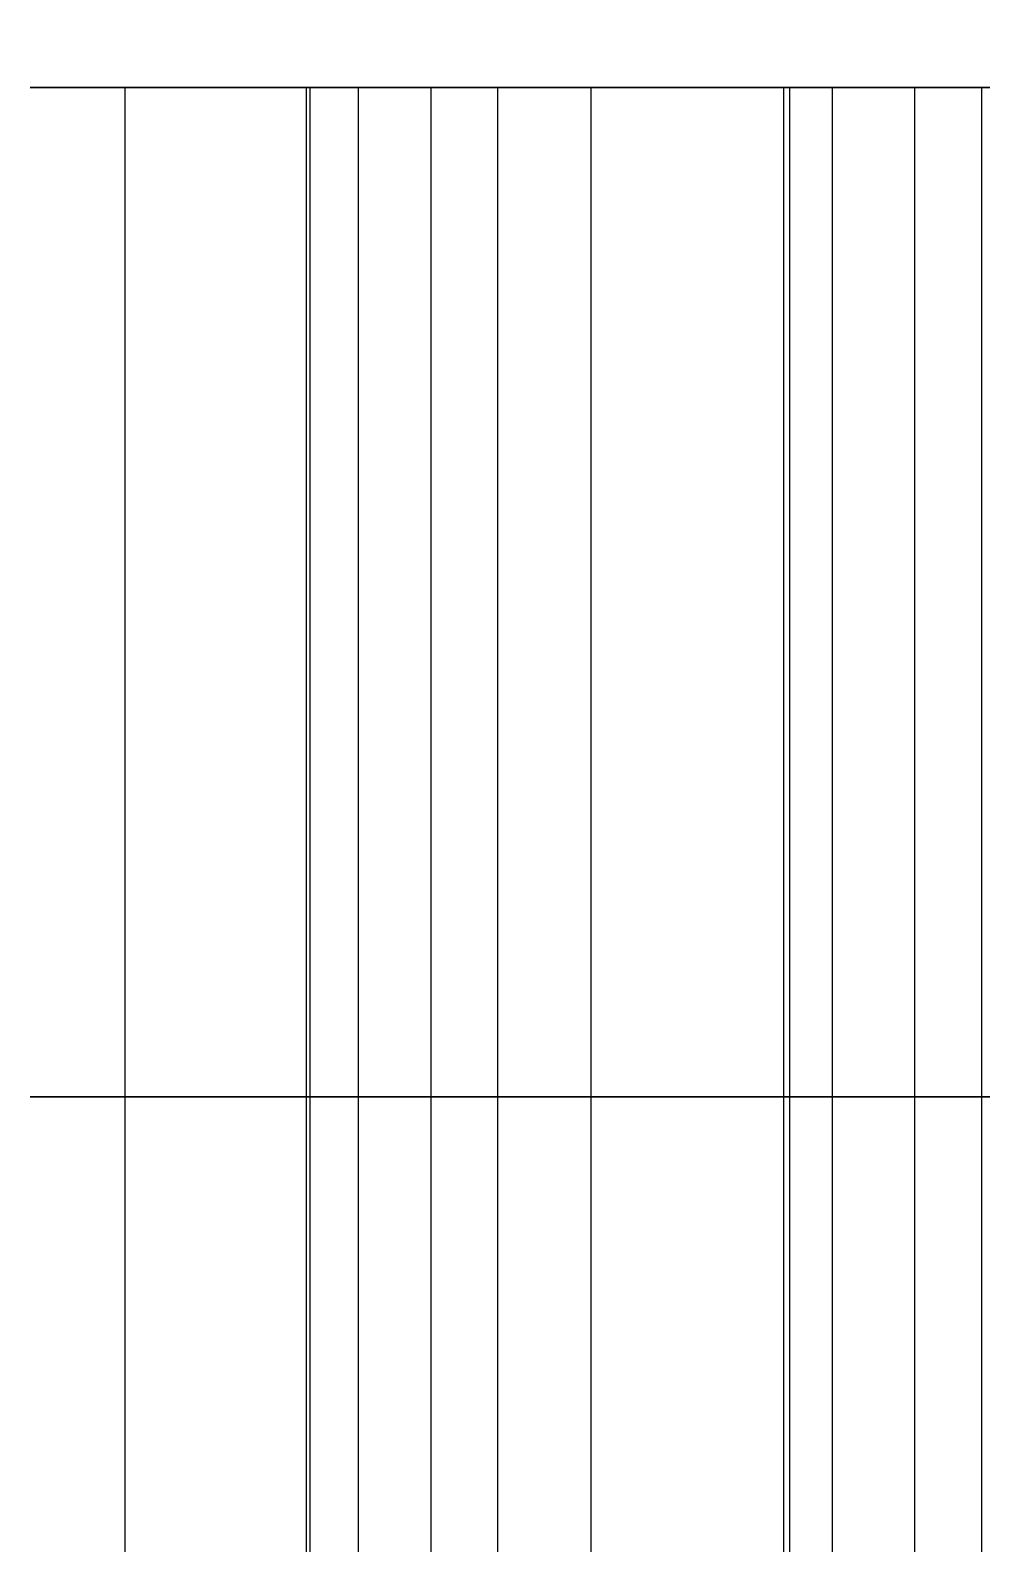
# Model space of a CAD drawing. Extents: x -60 to 60, y 140 to 264.
# Drawn here: x -41.346 to -38.517, y 196.172 to 200.671 of the extents above; entities that cross this region are included whole.
import ezdxf

# ---------------------------------------------------------------- set-up
doc = ezdxf.new("R2010")
doc.units = 0
doc.layers.add('Cut051011', color=7, linetype='CONTINUOUS')

msp = doc.modelspace()

# ---------------------------------------------------------------- linework, layer by layer
at = {"layer": 'Cut051011'}
for p, q in [((-41.0638, 197.5, 561.039), (-41.0638, 200.5, 561.039)), ((-41.0638, 197.5, 561.039), (-41.0638, 200.5, 561.039)), ((-41.0638, 197.5, 638.961), (-41.0638, 200.5, 638.961)), ((-41.0638, 197.5, 638.961), (-41.0638, 200.5, 638.961)), ((-40.5251, 197.5, 560.044), (-40.5251, 200.5, 560.044)), ((-40.5251, 197.5, 560.044), (-40.5251, 200.5, 560.044)), ((-40.5251, 197.5, 639.956), (-40.5251, 200.5, 639.956)), ((-40.5251, 197.5, 639.956), (-40.5251, 200.5, 639.956)), ((-40.5139, 197.5, 559.845), (-40.5139, 200.5, 559.845)), ((-40.5139, 197.5, 559.845), (-40.5139, 200.5, 559.845)), ((-40.5139, 197.5, 640.155), (-40.5139, 200.5, 640.155)), ((-40.5139, 197.5, 640.155), (-40.5139, 200.5, 640.155)), ((-40.3707, 197.5, 560.321), (-40.3707, 200.5, 560.321)), ((-40.3707, 197.5, 560.321), (-40.3707, 200.5, 560.321)), ((-40.3707, 197.5, 639.679), (-40.3707, 200.5, 639.679)), ((-40.3707, 197.5, 639.679), (-40.3707, 200.5, 639.679)), ((-40.1546, 197.5, 559.486), (-40.1546, 200.5, 559.486)), ((-40.1546, 197.5, 559.486), (-40.1546, 200.5, 559.486)), ((-40.1546, 197.5, 640.514), (-40.1546, 200.5, 640.514)), ((-40.1546, 197.5, 640.514), (-40.1546, 200.5, 640.514)), ((-39.9561, 197.5, 559.475), (-39.9561, 200.5, 559.475)), ((-39.9561, 197.5, 559.475), (-39.9561, 200.5, 559.475)), ((-39.9561, 197.5, 640.525), (-39.9561, 200.5, 640.525)), ((-39.9561, 197.5, 640.525), (-39.9561, 200.5, 640.525)), ((-39.679, 197.5, 559.629), (-39.679, 200.5, 559.629)), ((-39.679, 197.5, 559.629), (-39.679, 200.5, 559.629)), ((-39.679, 197.5, 640.371), (-39.679, 200.5, 640.371)), ((-39.679, 197.5, 640.371), (-39.679, 200.5, 640.371)), ((-39.106, 197.5, 558.654), (-39.106, 200.5, 558.654)), ((-39.106, 197.5, 558.654), (-39.106, 200.5, 558.654)), ((-39.106, 197.5, 641.346), (-39.106, 200.5, 641.346)), ((-39.106, 197.5, 641.346), (-39.106, 200.5, 641.346)), ((-39.0878, 197.5, 558.456), (-39.0878, 200.5, 558.456)), ((-39.0878, 197.5, 558.456), (-39.0878, 200.5, 558.456)), ((-39.0878, 197.5, 641.544), (-39.0878, 200.5, 641.544)), ((-39.0878, 197.5, 641.544), (-39.0878, 200.5, 641.544)), ((-38.9613, 197.5, 558.936), (-38.9613, 200.5, 558.936)), ((-38.9613, 197.5, 558.936), (-38.9613, 200.5, 558.936)), ((-38.9613, 197.5, 641.064), (-38.9613, 200.5, 641.064)), ((-38.9613, 197.5, 641.064), (-38.9613, 200.5, 641.064)), ((-38.7162, 197.5, 558.109), (-38.7162, 200.5, 558.109)), ((-38.7162, 197.5, 558.109), (-38.7162, 200.5, 558.109)), ((-38.7162, 197.5, 641.891), (-38.7162, 200.5, 641.891)), ((-38.7162, 197.5, 641.891), (-38.7162, 200.5, 641.891)), ((-38.5174, 197.5, 558.105), (-38.5174, 200.5, 558.105)), ((-38.5174, 197.5, 558.105), (-38.5174, 200.5, 558.105)), ((-38.5174, 197.5, 641.895), (-38.5174, 200.5, 641.895)), ((-38.5174, 197.5, 641.895), (-38.5174, 200.5, 641.895)), ((-41.0638, 194.5, 561.039), (-41.0638, 197.5, 561.039)), ((-41.0638, 194.5, 561.039), (-41.0638, 197.5, 561.039)), ((-41.0638, 194.5, 638.961), (-41.0638, 197.5, 638.961)), ((-41.0638, 194.5, 638.961), (-41.0638, 197.5, 638.961)), ((-40.5251, 194.5, 560.044), (-40.5251, 197.5, 560.044)), ((-40.5251, 194.5, 560.044), (-40.5251, 197.5, 560.044)), ((-40.5251, 194.5, 639.956), (-40.5251, 197.5, 639.956)), ((-40.5251, 194.5, 639.956), (-40.5251, 197.5, 639.956)), ((-40.5139, 194.5, 559.845), (-40.5139, 197.5, 559.845)), ((-40.5139, 194.5, 559.845), (-40.5139, 197.5, 559.845)), ((-40.5139, 194.5, 640.155), (-40.5139, 197.5, 640.155)), ((-40.5139, 194.5, 640.155), (-40.5139, 197.5, 640.155)), ((-40.3707, 194.5, 560.321), (-40.3707, 197.5, 560.321)), ((-40.3707, 194.5, 560.321), (-40.3707, 197.5, 560.321)), ((-40.3707, 194.5, 639.679), (-40.3707, 197.5, 639.679)), ((-40.3707, 194.5, 639.679), (-40.3707, 197.5, 639.679)), ((-40.1546, 194.5, 559.486), (-40.1546, 197.5, 559.486)), ((-40.1546, 194.5, 559.486), (-40.1546, 197.5, 559.486)), ((-40.1546, 194.5, 640.514), (-40.1546, 197.5, 640.514)), ((-40.1546, 194.5, 640.514), (-40.1546, 197.5, 640.514)), ((-39.9561, 194.5, 559.475), (-39.9561, 197.5, 559.475)), ((-39.9561, 194.5, 559.475), (-39.9561, 197.5, 559.475)), ((-39.9561, 194.5, 640.525), (-39.9561, 197.5, 640.525)), ((-39.9561, 194.5, 640.525), (-39.9561, 197.5, 640.525)), ((-39.679, 194.5, 559.629), (-39.679, 197.5, 559.629)), ((-39.679, 194.5, 559.629), (-39.679, 197.5, 559.629)), ((-39.679, 194.5, 640.371), (-39.679, 197.5, 640.371)), ((-39.679, 194.5, 640.371), (-39.679, 197.5, 640.371)), ((-39.106, 194.5, 558.654), (-39.106, 197.5, 558.654)), ((-39.106, 194.5, 558.654), (-39.106, 197.5, 558.654)), ((-39.106, 194.5, 641.346), (-39.106, 197.5, 641.346)), ((-39.106, 194.5, 641.346), (-39.106, 197.5, 641.346)), ((-39.0878, 194.5, 558.456), (-39.0878, 197.5, 558.456)), ((-39.0878, 194.5, 558.456), (-39.0878, 197.5, 558.456)), ((-39.0878, 194.5, 641.544), (-39.0878, 197.5, 641.544)), ((-39.0878, 194.5, 641.544), (-39.0878, 197.5, 641.544)), ((-38.9613, 194.5, 558.936), (-38.9613, 197.5, 558.936)), ((-38.9613, 194.5, 558.936), (-38.9613, 197.5, 558.936)), ((-38.9613, 194.5, 641.064), (-38.9613, 197.5, 641.064)), ((-38.9613, 194.5, 641.064), (-38.9613, 197.5, 641.064)), ((-38.7162, 194.5, 558.109), (-38.7162, 197.5, 558.109)), ((-38.7162, 194.5, 558.109), (-38.7162, 197.5, 558.109)), ((-38.7162, 194.5, 641.891), (-38.7162, 197.5, 641.891)), ((-38.7162, 194.5, 641.891), (-38.7162, 197.5, 641.891)), ((-38.5174, 194.5, 558.105), (-38.5174, 197.5, 558.105)), ((-38.5174, 194.5, 558.105), (-38.5174, 197.5, 558.105)), ((-38.5174, 194.5, 641.895), (-38.5174, 197.5, 641.895)), ((-38.5174, 194.5, 641.895), (-38.5174, 197.5, 641.895))]:
    msp.add_line(p, q, dxfattribs=at)
for centre in [(0, 203.5), (0, 203.5), (0, 200.5), (0, 200.5)]:
    msp.add_circle(centre, 60, dxfattribs=at)
for points, degree in [([(-41.0638, 200.5, 561.039), (-41.2164, 200.5, 560.989), (-41.3461, 200.5, 560.894)], 2), ([(-41.3461, 200.5, 639.106), (-41.2164, 200.5, 639.011), (-41.0638, 200.5, 638.961)], 2), ([(-41.0638, 200.5, 561.039), (-41.2164, 200.5, 560.989), (-41.3461, 200.5, 560.894)], 2), ([(-41.3461, 200.5, 639.106), (-41.2164, 200.5, 639.011), (-41.0638, 200.5, 638.961)], 2), ([(-40.5139, 200.5, 559.845), (-40.5658, 200.5, 559.891), (-40.5716, 200.5, 559.993), (-40.5251, 200.5, 560.044)], 3), ([(-40.5251, 200.5, 639.956), (-40.5716, 200.5, 640.007), (-40.5658, 200.5, 640.109), (-40.5139, 200.5, 640.155)], 3), ([(-40.5139, 200.5, 559.845), (-40.5658, 200.5, 559.891), (-40.5716, 200.5, 559.993), (-40.5251, 200.5, 560.044)], 3), ([(-40.5251, 200.5, 639.956), (-40.5716, 200.5, 640.007), (-40.5658, 200.5, 640.109), (-40.5139, 200.5, 640.155)], 3), ([(-40.5251, 200.5, 560.044), (-40.4258, 200.5, 560.17), (-40.3707, 200.5, 560.321)], 2), ([(-40.3707, 200.5, 639.679), (-40.4258, 200.5, 639.83), (-40.5251, 200.5, 639.956)], 2), ([(-40.5251, 200.5, 560.044), (-40.4258, 200.5, 560.17), (-40.3707, 200.5, 560.321)], 2), ([(-40.3707, 200.5, 639.679), (-40.4258, 200.5, 639.83), (-40.5251, 200.5, 639.956)], 2), ([(-40.1546, 200.5, 559.486), (-40.5139, 200.5, 559.845)], 1), ([(-40.5139, 200.5, 640.155), (-40.1546, 200.5, 640.514)], 1), ([(-40.1546, 200.5, 559.486), (-40.5139, 200.5, 559.845)], 1), ([(-40.5139, 200.5, 640.155), (-40.1546, 200.5, 640.514)], 1), ([(-39.9561, 200.5, 559.475), (-40.0069, 200.5, 559.428), (-40.1093, 200.5, 559.434), (-40.1546, 200.5, 559.486)], 3), ([(-40.1546, 200.5, 640.514), (-40.1093, 200.5, 640.566), (-40.0069, 200.5, 640.572), (-39.9561, 200.5, 640.525)], 3), ([(-39.9561, 200.5, 559.475), (-40.0069, 200.5, 559.428), (-40.1093, 200.5, 559.434), (-40.1546, 200.5, 559.486)], 3), ([(-40.1546, 200.5, 640.514), (-40.1093, 200.5, 640.566), (-40.0069, 200.5, 640.572), (-39.9561, 200.5, 640.525)], 3), ([(-39.679, 200.5, 559.629), (-39.8299, 200.5, 559.574), (-39.9561, 200.5, 559.475)], 2), ([(-39.9561, 200.5, 640.525), (-39.8299, 200.5, 640.426), (-39.679, 200.5, 640.371)], 2), ([(-39.679, 200.5, 559.629), (-39.8299, 200.5, 559.574), (-39.9561, 200.5, 559.475)], 2), ([(-39.9561, 200.5, 640.525), (-39.8299, 200.5, 640.426), (-39.679, 200.5, 640.371)], 2), ([(-39.106, 200.5, 558.654), (-39.0111, 200.5, 558.784), (-38.9613, 200.5, 558.936)], 2), ([(-38.9613, 200.5, 641.064), (-39.0111, 200.5, 641.216), (-39.106, 200.5, 641.346)], 2), ([(-39.106, 200.5, 558.654), (-39.0111, 200.5, 558.784), (-38.9613, 200.5, 558.936)], 2), ([(-38.9613, 200.5, 641.064), (-39.0111, 200.5, 641.216), (-39.106, 200.5, 641.346)], 2), ([(-38.7162, 200.5, 558.109), (-39.0878, 200.5, 558.456)], 1), ([(-39.0878, 200.5, 641.544), (-38.7162, 200.5, 641.891)], 1), ([(-38.7162, 200.5, 558.109), (-39.0878, 200.5, 558.456)], 1), ([(-39.0878, 200.5, 641.544), (-38.7162, 200.5, 641.891)], 1), ([(-38.5174, 200.5, 558.105), (-38.5666, 200.5, 558.057), (-38.6692, 200.5, 558.059), (-38.7162, 200.5, 558.109)], 3), ([(-38.7162, 200.5, 641.891), (-38.6692, 200.5, 641.941), (-38.5666, 200.5, 641.943), (-38.5174, 200.5, 641.895)], 3), ([(-38.5174, 200.5, 558.105), (-38.5666, 200.5, 558.057), (-38.6692, 200.5, 558.059), (-38.7162, 200.5, 558.109)], 3), ([(-38.7162, 200.5, 641.891), (-38.6692, 200.5, 641.941), (-38.5666, 200.5, 641.943), (-38.5174, 200.5, 641.895)], 3), ([(-38.2459, 200.5, 558.269), (-38.3948, 200.5, 558.209), (-38.5174, 200.5, 558.105)], 2), ([(-38.5174, 200.5, 641.895), (-38.3948, 200.5, 641.791), (-38.2459, 200.5, 641.731)], 2), ([(-38.2459, 200.5, 558.269), (-38.3948, 200.5, 558.209), (-38.5174, 200.5, 558.105)], 2), ([(-38.5174, 200.5, 641.895), (-38.3948, 200.5, 641.791), (-38.2459, 200.5, 641.731)], 2), ([(-41.0638, 197.5, 561.039), (-41.2164, 197.5, 560.989), (-41.3461, 197.5, 560.894)], 2), ([(-41.3461, 197.5, 639.106), (-41.2164, 197.5, 639.011), (-41.0638, 197.5, 638.961)], 2), ([(-41.0638, 197.5, 561.039), (-41.2164, 197.5, 560.989), (-41.3461, 197.5, 560.894)], 2), ([(-41.3461, 197.5, 639.106), (-41.2164, 197.5, 639.011), (-41.0638, 197.5, 638.961)], 2), ([(-41.0638, 197.5, 561.039), (-41.2164, 197.5, 560.989), (-41.3461, 197.5, 560.894)], 2), ([(-41.3461, 197.5, 639.106), (-41.2164, 197.5, 639.011), (-41.0638, 197.5, 638.961)], 2), ([(-41.0638, 197.5, 561.039), (-41.2164, 197.5, 560.989), (-41.3461, 197.5, 560.894)], 2), ([(-41.3461, 197.5, 639.106), (-41.2164, 197.5, 639.011), (-41.0638, 197.5, 638.961)], 2), ([(-40.5139, 197.5, 559.845), (-40.5658, 197.5, 559.891), (-40.5716, 197.5, 559.993), (-40.5251, 197.5, 560.044)], 3), ([(-40.5251, 197.5, 639.956), (-40.5716, 197.5, 640.007), (-40.5658, 197.5, 640.109), (-40.5139, 197.5, 640.155)], 3), ([(-40.5139, 197.5, 559.845), (-40.5658, 197.5, 559.891), (-40.5716, 197.5, 559.993), (-40.5251, 197.5, 560.044)], 3), ([(-40.5251, 197.5, 639.956), (-40.5716, 197.5, 640.007), (-40.5658, 197.5, 640.109), (-40.5139, 197.5, 640.155)], 3), ([(-40.5139, 197.5, 559.845), (-40.5658, 197.5, 559.891), (-40.5716, 197.5, 559.993), (-40.5251, 197.5, 560.044)], 3), ([(-40.5251, 197.5, 639.956), (-40.5716, 197.5, 640.007), (-40.5658, 197.5, 640.109), (-40.5139, 197.5, 640.155)], 3), ([(-40.5139, 197.5, 559.845), (-40.5658, 197.5, 559.891), (-40.5716, 197.5, 559.993), (-40.5251, 197.5, 560.044)], 3), ([(-40.5251, 197.5, 639.956), (-40.5716, 197.5, 640.007), (-40.5658, 197.5, 640.109), (-40.5139, 197.5, 640.155)], 3), ([(-40.5251, 197.5, 560.044), (-40.4258, 197.5, 560.17), (-40.3707, 197.5, 560.321)], 2), ([(-40.3707, 197.5, 639.679), (-40.4258, 197.5, 639.83), (-40.5251, 197.5, 639.956)], 2), ([(-40.5251, 197.5, 560.044), (-40.4258, 197.5, 560.17), (-40.3707, 197.5, 560.321)], 2), ([(-40.3707, 197.5, 639.679), (-40.4258, 197.5, 639.83), (-40.5251, 197.5, 639.956)], 2), ([(-40.5251, 197.5, 560.044), (-40.4258, 197.5, 560.17), (-40.3707, 197.5, 560.321)], 2), ([(-40.3707, 197.5, 639.679), (-40.4258, 197.5, 639.83), (-40.5251, 197.5, 639.956)], 2), ([(-40.5251, 197.5, 560.044), (-40.4258, 197.5, 560.17), (-40.3707, 197.5, 560.321)], 2), ([(-40.3707, 197.5, 639.679), (-40.4258, 197.5, 639.83), (-40.5251, 197.5, 639.956)], 2), ([(-40.1546, 197.5, 559.486), (-40.5139, 197.5, 559.845)], 1), ([(-40.5139, 197.5, 640.155), (-40.1546, 197.5, 640.514)], 1), ([(-40.1546, 197.5, 559.486), (-40.5139, 197.5, 559.845)], 1), ([(-40.5139, 197.5, 640.155), (-40.1546, 197.5, 640.514)], 1), ([(-40.1546, 197.5, 559.486), (-40.5139, 197.5, 559.845)], 1), ([(-40.5139, 197.5, 640.155), (-40.1546, 197.5, 640.514)], 1), ([(-40.1546, 197.5, 559.486), (-40.5139, 197.5, 559.845)], 1), ([(-40.5139, 197.5, 640.155), (-40.1546, 197.5, 640.514)], 1), ([(-39.9561, 197.5, 559.475), (-40.0069, 197.5, 559.428), (-40.1093, 197.5, 559.434), (-40.1546, 197.5, 559.486)], 3), ([(-40.1546, 197.5, 640.514), (-40.1093, 197.5, 640.566), (-40.0069, 197.5, 640.572), (-39.9561, 197.5, 640.525)], 3), ([(-39.9561, 197.5, 559.475), (-40.0069, 197.5, 559.428), (-40.1093, 197.5, 559.434), (-40.1546, 197.5, 559.486)], 3), ([(-40.1546, 197.5, 640.514), (-40.1093, 197.5, 640.566), (-40.0069, 197.5, 640.572), (-39.9561, 197.5, 640.525)], 3), ([(-39.9561, 197.5, 559.475), (-40.0069, 197.5, 559.428), (-40.1093, 197.5, 559.434), (-40.1546, 197.5, 559.486)], 3), ([(-40.1546, 197.5, 640.514), (-40.1093, 197.5, 640.566), (-40.0069, 197.5, 640.572), (-39.9561, 197.5, 640.525)], 3), ([(-39.9561, 197.5, 559.475), (-40.0069, 197.5, 559.428), (-40.1093, 197.5, 559.434), (-40.1546, 197.5, 559.486)], 3), ([(-40.1546, 197.5, 640.514), (-40.1093, 197.5, 640.566), (-40.0069, 197.5, 640.572), (-39.9561, 197.5, 640.525)], 3), ([(-39.679, 197.5, 559.629), (-39.8299, 197.5, 559.574), (-39.9561, 197.5, 559.475)], 2), ([(-39.9561, 197.5, 640.525), (-39.8299, 197.5, 640.426), (-39.679, 197.5, 640.371)], 2), ([(-39.679, 197.5, 559.629), (-39.8299, 197.5, 559.574), (-39.9561, 197.5, 559.475)], 2), ([(-39.9561, 197.5, 640.525), (-39.8299, 197.5, 640.426), (-39.679, 197.5, 640.371)], 2), ([(-39.679, 197.5, 559.629), (-39.8299, 197.5, 559.574), (-39.9561, 197.5, 559.475)], 2), ([(-39.9561, 197.5, 640.525), (-39.8299, 197.5, 640.426), (-39.679, 197.5, 640.371)], 2), ([(-39.679, 197.5, 559.629), (-39.8299, 197.5, 559.574), (-39.9561, 197.5, 559.475)], 2), ([(-39.9561, 197.5, 640.525), (-39.8299, 197.5, 640.426), (-39.679, 197.5, 640.371)], 2), ([(-39.106, 197.5, 558.654), (-39.0111, 197.5, 558.784), (-38.9613, 197.5, 558.936)], 2), ([(-38.9613, 197.5, 641.064), (-39.0111, 197.5, 641.216), (-39.106, 197.5, 641.346)], 2), ([(-39.106, 197.5, 558.654), (-39.0111, 197.5, 558.784), (-38.9613, 197.5, 558.936)], 2), ([(-38.9613, 197.5, 641.064), (-39.0111, 197.5, 641.216), (-39.106, 197.5, 641.346)], 2), ([(-39.106, 197.5, 558.654), (-39.0111, 197.5, 558.784), (-38.9613, 197.5, 558.936)], 2), ([(-38.9613, 197.5, 641.064), (-39.0111, 197.5, 641.216), (-39.106, 197.5, 641.346)], 2), ([(-39.106, 197.5, 558.654), (-39.0111, 197.5, 558.784), (-38.9613, 197.5, 558.936)], 2), ([(-38.9613, 197.5, 641.064), (-39.0111, 197.5, 641.216), (-39.106, 197.5, 641.346)], 2), ([(-38.7162, 197.5, 558.109), (-39.0878, 197.5, 558.456)], 1), ([(-39.0878, 197.5, 641.544), (-38.7162, 197.5, 641.891)], 1), ([(-38.7162, 197.5, 558.109), (-39.0878, 197.5, 558.456)], 1), ([(-39.0878, 197.5, 641.544), (-38.7162, 197.5, 641.891)], 1), ([(-38.7162, 197.5, 558.109), (-39.0878, 197.5, 558.456)], 1), ([(-39.0878, 197.5, 641.544), (-38.7162, 197.5, 641.891)], 1), ([(-38.7162, 197.5, 558.109), (-39.0878, 197.5, 558.456)], 1), ([(-39.0878, 197.5, 641.544), (-38.7162, 197.5, 641.891)], 1), ([(-38.5174, 197.5, 558.105), (-38.5666, 197.5, 558.057), (-38.6692, 197.5, 558.059), (-38.7162, 197.5, 558.109)], 3), ([(-38.7162, 197.5, 641.891), (-38.6692, 197.5, 641.941), (-38.5666, 197.5, 641.943), (-38.5174, 197.5, 641.895)], 3), ([(-38.5174, 197.5, 558.105), (-38.5666, 197.5, 558.057), (-38.6692, 197.5, 558.059), (-38.7162, 197.5, 558.109)], 3), ([(-38.7162, 197.5, 641.891), (-38.6692, 197.5, 641.941), (-38.5666, 197.5, 641.943), (-38.5174, 197.5, 641.895)], 3), ([(-38.5174, 197.5, 558.105), (-38.5666, 197.5, 558.057), (-38.6692, 197.5, 558.059), (-38.7162, 197.5, 558.109)], 3), ([(-38.7162, 197.5, 641.891), (-38.6692, 197.5, 641.941), (-38.5666, 197.5, 641.943), (-38.5174, 197.5, 641.895)], 3), ([(-38.5174, 197.5, 558.105), (-38.5666, 197.5, 558.057), (-38.6692, 197.5, 558.059), (-38.7162, 197.5, 558.109)], 3), ([(-38.7162, 197.5, 641.891), (-38.6692, 197.5, 641.941), (-38.5666, 197.5, 641.943), (-38.5174, 197.5, 641.895)], 3), ([(-38.2459, 197.5, 558.269), (-38.3948, 197.5, 558.209), (-38.5174, 197.5, 558.105)], 2), ([(-38.5174, 197.5, 641.895), (-38.3948, 197.5, 641.791), (-38.2459, 197.5, 641.731)], 2), ([(-38.2459, 197.5, 558.269), (-38.3948, 197.5, 558.209), (-38.5174, 197.5, 558.105)], 2), ([(-38.5174, 197.5, 641.895), (-38.3948, 197.5, 641.791), (-38.2459, 197.5, 641.731)], 2), ([(-38.2459, 197.5, 558.269), (-38.3948, 197.5, 558.209), (-38.5174, 197.5, 558.105)], 2), ([(-38.5174, 197.5, 641.895), (-38.3948, 197.5, 641.791), (-38.2459, 197.5, 641.731)], 2), ([(-38.2459, 197.5, 558.269), (-38.3948, 197.5, 558.209), (-38.5174, 197.5, 558.105)], 2), ([(-38.5174, 197.5, 641.895), (-38.3948, 197.5, 641.791), (-38.2459, 197.5, 641.731)], 2)]:
    msp.add_open_spline(points, degree=degree, dxfattribs=at)
for points, degree, knots in [([(-40.3707, 200.5, 560.321), (-40.3422, 200.5, 560.399), (-40.3273, 200.5, 560.496), (-40.3444, 200.5, 560.601), (-40.3608, 200.5, 560.704), (-40.4119, 200.5, 560.813), (-40.4929, 200.5, 560.896), (-40.5731, 200.5, 560.98), (-40.6802, 200.5, 561.035), (-40.7835, 200.5, 561.055), (-40.8872, 200.5, 561.076), (-40.9851, 200.5, 561.064), (-41.0638, 200.5, 561.039)], 3, [0, 0, 0, 0, 0.558599, 0.558599, 0.558599, 1.1172, 1.1172, 1.1172, 1.6758, 1.6758, 1.6758, 2.2344, 2.2344, 2.2344, 2.2344]), ([(-41.0638, 200.5, 638.961), (-40.9851, 200.5, 638.936), (-40.8872, 200.5, 638.924), (-40.7835, 200.5, 638.945), (-40.6802, 200.5, 638.965), (-40.5731, 200.5, 639.02), (-40.4929, 200.5, 639.104), (-40.4119, 200.5, 639.187), (-40.3608, 200.5, 639.296), (-40.3444, 200.5, 639.399), (-40.3273, 200.5, 639.504), (-40.3422, 200.5, 639.601), (-40.3707, 200.5, 639.679)], 3, [0, 0, 0, 0, 0.558599, 0.558599, 0.558599, 1.1172, 1.1172, 1.1172, 1.6758, 1.6758, 1.6758, 2.2344, 2.2344, 2.2344, 2.2344]), ([(-40.3707, 200.5, 560.321), (-40.3422, 200.5, 560.399), (-40.3273, 200.5, 560.496), (-40.3444, 200.5, 560.601), (-40.3608, 200.5, 560.704), (-40.4119, 200.5, 560.813), (-40.4929, 200.5, 560.896), (-40.5731, 200.5, 560.98), (-40.6802, 200.5, 561.035), (-40.7835, 200.5, 561.055), (-40.8872, 200.5, 561.076), (-40.9851, 200.5, 561.064), (-41.0638, 200.5, 561.039)], 3, [0, 0, 0, 0, 0.558599, 0.558599, 0.558599, 1.1172, 1.1172, 1.1172, 1.6758, 1.6758, 1.6758, 2.2344, 2.2344, 2.2344, 2.2344]), ([(-41.0638, 200.5, 638.961), (-40.9851, 200.5, 638.936), (-40.8872, 200.5, 638.924), (-40.7835, 200.5, 638.945), (-40.6802, 200.5, 638.965), (-40.5731, 200.5, 639.02), (-40.4929, 200.5, 639.104), (-40.4119, 200.5, 639.187), (-40.3608, 200.5, 639.296), (-40.3444, 200.5, 639.399), (-40.3273, 200.5, 639.504), (-40.3422, 200.5, 639.601), (-40.3707, 200.5, 639.679)], 3, [0, 0, 0, 0, 0.558599, 0.558599, 0.558599, 1.1172, 1.1172, 1.1172, 1.6758, 1.6758, 1.6758, 2.2344, 2.2344, 2.2344, 2.2344]), ([(-38.9613, 200.5, 558.936), (-38.9355, 200.5, 559.015), (-38.9241, 200.5, 559.113), (-38.9448, 200.5, 559.217), (-38.9648, 200.5, 559.32), (-39.0197, 200.5, 559.427), (-39.1036, 200.5, 559.507), (-39.1866, 200.5, 559.588), (-39.2956, 200.5, 559.639), (-39.3995, 200.5, 559.656), (-39.5039, 200.5, 559.673), (-39.6013, 200.5, 559.658), (-39.679, 200.5, 559.629)], 3, [0, 0, 0, 0, 0.558599, 0.558599, 0.558599, 1.1172, 1.1172, 1.1172, 1.6758, 1.6758, 1.6758, 2.2344, 2.2344, 2.2344, 2.2344]), ([(-39.679, 200.5, 640.371), (-39.6013, 200.5, 640.342), (-39.5039, 200.5, 640.327), (-39.3995, 200.5, 640.344), (-39.2956, 200.5, 640.361), (-39.1866, 200.5, 640.412), (-39.1036, 200.5, 640.493), (-39.0197, 200.5, 640.573), (-38.9648, 200.5, 640.68), (-38.9448, 200.5, 640.783), (-38.9241, 200.5, 640.887), (-38.9355, 200.5, 640.985), (-38.9613, 200.5, 641.064)], 3, [0, 0, 0, 0, 0.558599, 0.558599, 0.558599, 1.1172, 1.1172, 1.1172, 1.6758, 1.6758, 1.6758, 2.2344, 2.2344, 2.2344, 2.2344]), ([(-38.9613, 200.5, 558.936), (-38.9355, 200.5, 559.015), (-38.9241, 200.5, 559.113), (-38.9448, 200.5, 559.217), (-38.9648, 200.5, 559.32), (-39.0197, 200.5, 559.427), (-39.1036, 200.5, 559.507), (-39.1866, 200.5, 559.588), (-39.2956, 200.5, 559.639), (-39.3995, 200.5, 559.656), (-39.5039, 200.5, 559.673), (-39.6013, 200.5, 559.658), (-39.679, 200.5, 559.629)], 3, [0, 0, 0, 0, 0.558599, 0.558599, 0.558599, 1.1172, 1.1172, 1.1172, 1.6758, 1.6758, 1.6758, 2.2344, 2.2344, 2.2344, 2.2344]), ([(-39.679, 200.5, 640.371), (-39.6013, 200.5, 640.342), (-39.5039, 200.5, 640.327), (-39.3995, 200.5, 640.344), (-39.2956, 200.5, 640.361), (-39.1866, 200.5, 640.412), (-39.1036, 200.5, 640.493), (-39.0197, 200.5, 640.573), (-38.9648, 200.5, 640.68), (-38.9448, 200.5, 640.783), (-38.9241, 200.5, 640.887), (-38.9355, 200.5, 640.985), (-38.9613, 200.5, 641.064)], 3, [0, 0, 0, 0, 0.558599, 0.558599, 0.558599, 1.1172, 1.1172, 1.1172, 1.6758, 1.6758, 1.6758, 2.2344, 2.2344, 2.2344, 2.2344]), ([(-39.0878, 200.5, 558.456), (-39.1269, 200.5, 558.492), (-39.1344, 200.5, 558.552), (-39.1379, 200.5, 558.611), (-39.106, 200.5, 558.654)], 2, [0, 0, 0, 0.724386, 0.724386, 1.44877, 1.44877, 1.44877]), ([(-39.106, 200.5, 641.346), (-39.1379, 200.5, 641.389), (-39.1344, 200.5, 641.448), (-39.1269, 200.5, 641.508), (-39.0878, 200.5, 641.544)], 2, [0, 0, 0, 0.724386, 0.724386, 1.44877, 1.44877, 1.44877]), ([(-39.0878, 200.5, 558.456), (-39.1269, 200.5, 558.492), (-39.1344, 200.5, 558.552), (-39.1379, 200.5, 558.611), (-39.106, 200.5, 558.654)], 2, [0, 0, 0, 0.724386, 0.724386, 1.44877, 1.44877, 1.44877]), ([(-39.106, 200.5, 641.346), (-39.1379, 200.5, 641.389), (-39.1344, 200.5, 641.448), (-39.1269, 200.5, 641.508), (-39.0878, 200.5, 641.544)], 2, [0, 0, 0, 0.724386, 0.724386, 1.44877, 1.44877, 1.44877]), ([(-40.3707, 197.5, 560.321), (-40.3422, 197.5, 560.399), (-40.3273, 197.5, 560.496), (-40.3444, 197.5, 560.601), (-40.3608, 197.5, 560.704), (-40.4119, 197.5, 560.813), (-40.4929, 197.5, 560.896), (-40.5731, 197.5, 560.98), (-40.6802, 197.5, 561.035), (-40.7835, 197.5, 561.055), (-40.8872, 197.5, 561.076), (-40.9851, 197.5, 561.064), (-41.0638, 197.5, 561.039)], 3, [0, 0, 0, 0, 0.558599, 0.558599, 0.558599, 1.1172, 1.1172, 1.1172, 1.6758, 1.6758, 1.6758, 2.2344, 2.2344, 2.2344, 2.2344]), ([(-41.0638, 197.5, 638.961), (-40.9851, 197.5, 638.936), (-40.8872, 197.5, 638.924), (-40.7835, 197.5, 638.945), (-40.6802, 197.5, 638.965), (-40.5731, 197.5, 639.02), (-40.4929, 197.5, 639.104), (-40.4119, 197.5, 639.187), (-40.3608, 197.5, 639.296), (-40.3444, 197.5, 639.399), (-40.3273, 197.5, 639.504), (-40.3422, 197.5, 639.601), (-40.3707, 197.5, 639.679)], 3, [0, 0, 0, 0, 0.558599, 0.558599, 0.558599, 1.1172, 1.1172, 1.1172, 1.6758, 1.6758, 1.6758, 2.2344, 2.2344, 2.2344, 2.2344]), ([(-40.3707, 197.5, 560.321), (-40.3422, 197.5, 560.399), (-40.3273, 197.5, 560.496), (-40.3444, 197.5, 560.601), (-40.3608, 197.5, 560.704), (-40.4119, 197.5, 560.813), (-40.4929, 197.5, 560.896), (-40.5731, 197.5, 560.98), (-40.6802, 197.5, 561.035), (-40.7835, 197.5, 561.055), (-40.8872, 197.5, 561.076), (-40.9851, 197.5, 561.064), (-41.0638, 197.5, 561.039)], 3, [0, 0, 0, 0, 0.558599, 0.558599, 0.558599, 1.1172, 1.1172, 1.1172, 1.6758, 1.6758, 1.6758, 2.2344, 2.2344, 2.2344, 2.2344]), ([(-41.0638, 197.5, 638.961), (-40.9851, 197.5, 638.936), (-40.8872, 197.5, 638.924), (-40.7835, 197.5, 638.945), (-40.6802, 197.5, 638.965), (-40.5731, 197.5, 639.02), (-40.4929, 197.5, 639.104), (-40.4119, 197.5, 639.187), (-40.3608, 197.5, 639.296), (-40.3444, 197.5, 639.399), (-40.3273, 197.5, 639.504), (-40.3422, 197.5, 639.601), (-40.3707, 197.5, 639.679)], 3, [0, 0, 0, 0, 0.558599, 0.558599, 0.558599, 1.1172, 1.1172, 1.1172, 1.6758, 1.6758, 1.6758, 2.2344, 2.2344, 2.2344, 2.2344]), ([(-40.3707, 197.5, 560.321), (-40.3422, 197.5, 560.399), (-40.3273, 197.5, 560.496), (-40.3444, 197.5, 560.601), (-40.3608, 197.5, 560.704), (-40.4119, 197.5, 560.813), (-40.4929, 197.5, 560.896), (-40.5731, 197.5, 560.98), (-40.6802, 197.5, 561.035), (-40.7835, 197.5, 561.055), (-40.8872, 197.5, 561.076), (-40.9851, 197.5, 561.064), (-41.0638, 197.5, 561.039)], 3, [0, 0, 0, 0, 0.558599, 0.558599, 0.558599, 1.1172, 1.1172, 1.1172, 1.6758, 1.6758, 1.6758, 2.2344, 2.2344, 2.2344, 2.2344]), ([(-41.0638, 197.5, 638.961), (-40.9851, 197.5, 638.936), (-40.8872, 197.5, 638.924), (-40.7835, 197.5, 638.945), (-40.6802, 197.5, 638.965), (-40.5731, 197.5, 639.02), (-40.4929, 197.5, 639.104), (-40.4119, 197.5, 639.187), (-40.3608, 197.5, 639.296), (-40.3444, 197.5, 639.399), (-40.3273, 197.5, 639.504), (-40.3422, 197.5, 639.601), (-40.3707, 197.5, 639.679)], 3, [0, 0, 0, 0, 0.558599, 0.558599, 0.558599, 1.1172, 1.1172, 1.1172, 1.6758, 1.6758, 1.6758, 2.2344, 2.2344, 2.2344, 2.2344]), ([(-40.3707, 197.5, 560.321), (-40.3422, 197.5, 560.399), (-40.3273, 197.5, 560.496), (-40.3444, 197.5, 560.601), (-40.3608, 197.5, 560.704), (-40.4119, 197.5, 560.813), (-40.4929, 197.5, 560.896), (-40.5731, 197.5, 560.98), (-40.6802, 197.5, 561.035), (-40.7835, 197.5, 561.055), (-40.8872, 197.5, 561.076), (-40.9851, 197.5, 561.064), (-41.0638, 197.5, 561.039)], 3, [0, 0, 0, 0, 0.558599, 0.558599, 0.558599, 1.1172, 1.1172, 1.1172, 1.6758, 1.6758, 1.6758, 2.2344, 2.2344, 2.2344, 2.2344]), ([(-41.0638, 197.5, 638.961), (-40.9851, 197.5, 638.936), (-40.8872, 197.5, 638.924), (-40.7835, 197.5, 638.945), (-40.6802, 197.5, 638.965), (-40.5731, 197.5, 639.02), (-40.4929, 197.5, 639.104), (-40.4119, 197.5, 639.187), (-40.3608, 197.5, 639.296), (-40.3444, 197.5, 639.399), (-40.3273, 197.5, 639.504), (-40.3422, 197.5, 639.601), (-40.3707, 197.5, 639.679)], 3, [0, 0, 0, 0, 0.558599, 0.558599, 0.558599, 1.1172, 1.1172, 1.1172, 1.6758, 1.6758, 1.6758, 2.2344, 2.2344, 2.2344, 2.2344]), ([(-38.9613, 197.5, 558.936), (-38.9355, 197.5, 559.015), (-38.9241, 197.5, 559.113), (-38.9448, 197.5, 559.217), (-38.9648, 197.5, 559.32), (-39.0197, 197.5, 559.427), (-39.1036, 197.5, 559.507), (-39.1866, 197.5, 559.588), (-39.2956, 197.5, 559.639), (-39.3995, 197.5, 559.656), (-39.5039, 197.5, 559.673), (-39.6013, 197.5, 559.658), (-39.679, 197.5, 559.629)], 3, [0, 0, 0, 0, 0.558599, 0.558599, 0.558599, 1.1172, 1.1172, 1.1172, 1.6758, 1.6758, 1.6758, 2.2344, 2.2344, 2.2344, 2.2344]), ([(-39.679, 197.5, 640.371), (-39.6013, 197.5, 640.342), (-39.5039, 197.5, 640.327), (-39.3995, 197.5, 640.344), (-39.2956, 197.5, 640.361), (-39.1866, 197.5, 640.412), (-39.1036, 197.5, 640.493), (-39.0197, 197.5, 640.573), (-38.9648, 197.5, 640.68), (-38.9448, 197.5, 640.783), (-38.9241, 197.5, 640.887), (-38.9355, 197.5, 640.985), (-38.9613, 197.5, 641.064)], 3, [0, 0, 0, 0, 0.558599, 0.558599, 0.558599, 1.1172, 1.1172, 1.1172, 1.6758, 1.6758, 1.6758, 2.2344, 2.2344, 2.2344, 2.2344]), ([(-38.9613, 197.5, 558.936), (-38.9355, 197.5, 559.015), (-38.9241, 197.5, 559.113), (-38.9448, 197.5, 559.217), (-38.9648, 197.5, 559.32), (-39.0197, 197.5, 559.427), (-39.1036, 197.5, 559.507), (-39.1866, 197.5, 559.588), (-39.2956, 197.5, 559.639), (-39.3995, 197.5, 559.656), (-39.5039, 197.5, 559.673), (-39.6013, 197.5, 559.658), (-39.679, 197.5, 559.629)], 3, [0, 0, 0, 0, 0.558599, 0.558599, 0.558599, 1.1172, 1.1172, 1.1172, 1.6758, 1.6758, 1.6758, 2.2344, 2.2344, 2.2344, 2.2344]), ([(-39.679, 197.5, 640.371), (-39.6013, 197.5, 640.342), (-39.5039, 197.5, 640.327), (-39.3995, 197.5, 640.344), (-39.2956, 197.5, 640.361), (-39.1866, 197.5, 640.412), (-39.1036, 197.5, 640.493), (-39.0197, 197.5, 640.573), (-38.9648, 197.5, 640.68), (-38.9448, 197.5, 640.783), (-38.9241, 197.5, 640.887), (-38.9355, 197.5, 640.985), (-38.9613, 197.5, 641.064)], 3, [0, 0, 0, 0, 0.558599, 0.558599, 0.558599, 1.1172, 1.1172, 1.1172, 1.6758, 1.6758, 1.6758, 2.2344, 2.2344, 2.2344, 2.2344]), ([(-38.9613, 197.5, 558.936), (-38.9355, 197.5, 559.015), (-38.9241, 197.5, 559.113), (-38.9448, 197.5, 559.217), (-38.9648, 197.5, 559.32), (-39.0197, 197.5, 559.427), (-39.1036, 197.5, 559.507), (-39.1866, 197.5, 559.588), (-39.2956, 197.5, 559.639), (-39.3995, 197.5, 559.656), (-39.5039, 197.5, 559.673), (-39.6013, 197.5, 559.658), (-39.679, 197.5, 559.629)], 3, [0, 0, 0, 0, 0.558599, 0.558599, 0.558599, 1.1172, 1.1172, 1.1172, 1.6758, 1.6758, 1.6758, 2.2344, 2.2344, 2.2344, 2.2344]), ([(-39.679, 197.5, 640.371), (-39.6013, 197.5, 640.342), (-39.5039, 197.5, 640.327), (-39.3995, 197.5, 640.344), (-39.2956, 197.5, 640.361), (-39.1866, 197.5, 640.412), (-39.1036, 197.5, 640.493), (-39.0197, 197.5, 640.573), (-38.9648, 197.5, 640.68), (-38.9448, 197.5, 640.783), (-38.9241, 197.5, 640.887), (-38.9355, 197.5, 640.985), (-38.9613, 197.5, 641.064)], 3, [0, 0, 0, 0, 0.558599, 0.558599, 0.558599, 1.1172, 1.1172, 1.1172, 1.6758, 1.6758, 1.6758, 2.2344, 2.2344, 2.2344, 2.2344]), ([(-38.9613, 197.5, 558.936), (-38.9355, 197.5, 559.015), (-38.9241, 197.5, 559.113), (-38.9448, 197.5, 559.217), (-38.9648, 197.5, 559.32), (-39.0197, 197.5, 559.427), (-39.1036, 197.5, 559.507), (-39.1866, 197.5, 559.588), (-39.2956, 197.5, 559.639), (-39.3995, 197.5, 559.656), (-39.5039, 197.5, 559.673), (-39.6013, 197.5, 559.658), (-39.679, 197.5, 559.629)], 3, [0, 0, 0, 0, 0.558599, 0.558599, 0.558599, 1.1172, 1.1172, 1.1172, 1.6758, 1.6758, 1.6758, 2.2344, 2.2344, 2.2344, 2.2344]), ([(-39.679, 197.5, 640.371), (-39.6013, 197.5, 640.342), (-39.5039, 197.5, 640.327), (-39.3995, 197.5, 640.344), (-39.2956, 197.5, 640.361), (-39.1866, 197.5, 640.412), (-39.1036, 197.5, 640.493), (-39.0197, 197.5, 640.573), (-38.9648, 197.5, 640.68), (-38.9448, 197.5, 640.783), (-38.9241, 197.5, 640.887), (-38.9355, 197.5, 640.985), (-38.9613, 197.5, 641.064)], 3, [0, 0, 0, 0, 0.558599, 0.558599, 0.558599, 1.1172, 1.1172, 1.1172, 1.6758, 1.6758, 1.6758, 2.2344, 2.2344, 2.2344, 2.2344]), ([(-39.0878, 197.5, 558.456), (-39.1269, 197.5, 558.492), (-39.1344, 197.5, 558.552), (-39.1379, 197.5, 558.611), (-39.106, 197.5, 558.654)], 2, [0, 0, 0, 0.724386, 0.724386, 1.44877, 1.44877, 1.44877]), ([(-39.106, 197.5, 641.346), (-39.1379, 197.5, 641.389), (-39.1344, 197.5, 641.448), (-39.1269, 197.5, 641.508), (-39.0878, 197.5, 641.544)], 2, [0, 0, 0, 0.724386, 0.724386, 1.44877, 1.44877, 1.44877]), ([(-39.0878, 197.5, 558.456), (-39.1269, 197.5, 558.492), (-39.1344, 197.5, 558.552), (-39.1379, 197.5, 558.611), (-39.106, 197.5, 558.654)], 2, [0, 0, 0, 0.724386, 0.724386, 1.44877, 1.44877, 1.44877]), ([(-39.106, 197.5, 641.346), (-39.1379, 197.5, 641.389), (-39.1344, 197.5, 641.448), (-39.1269, 197.5, 641.508), (-39.0878, 197.5, 641.544)], 2, [0, 0, 0, 0.724386, 0.724386, 1.44877, 1.44877, 1.44877]), ([(-39.0878, 197.5, 558.456), (-39.1269, 197.5, 558.492), (-39.1344, 197.5, 558.552), (-39.1379, 197.5, 558.611), (-39.106, 197.5, 558.654)], 2, [0, 0, 0, 0.724386, 0.724386, 1.44877, 1.44877, 1.44877]), ([(-39.106, 197.5, 641.346), (-39.1379, 197.5, 641.389), (-39.1344, 197.5, 641.448), (-39.1269, 197.5, 641.508), (-39.0878, 197.5, 641.544)], 2, [0, 0, 0, 0.724386, 0.724386, 1.44877, 1.44877, 1.44877]), ([(-39.0878, 197.5, 558.456), (-39.1269, 197.5, 558.492), (-39.1344, 197.5, 558.552), (-39.1379, 197.5, 558.611), (-39.106, 197.5, 558.654)], 2, [0, 0, 0, 0.724386, 0.724386, 1.44877, 1.44877, 1.44877]), ([(-39.106, 197.5, 641.346), (-39.1379, 197.5, 641.389), (-39.1344, 197.5, 641.448), (-39.1269, 197.5, 641.508), (-39.0878, 197.5, 641.544)], 2, [0, 0, 0, 0.724386, 0.724386, 1.44877, 1.44877, 1.44877])]:
    msp.add_open_spline(points, degree=degree, knots=knots, dxfattribs=at)

doc.saveas('drawing.dxf')
